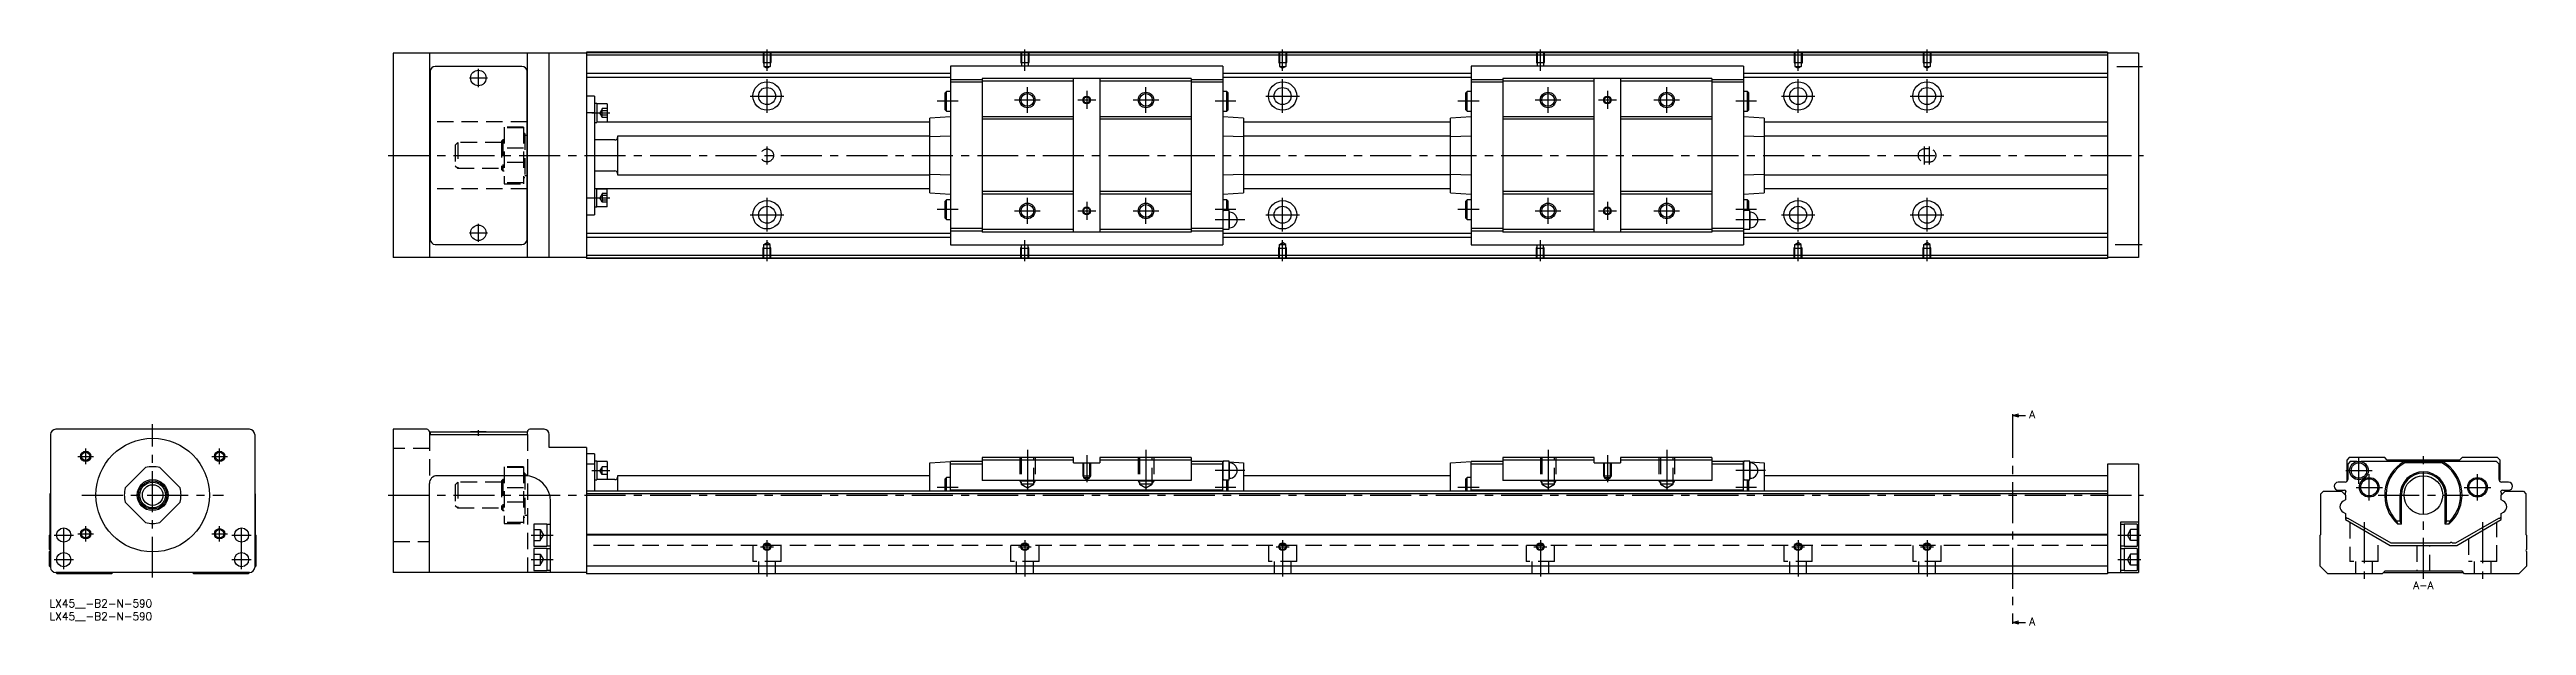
# Model space of a CAD drawing. Extents: x 0 to 961, y -10 to 213.
import ezdxf

# ---------------------------------------------------------------- set-up
doc = ezdxf.new("R2010")
doc.units = 0
doc.header["$LTSCALE"] = 0.5
doc.linetypes.add('CENTER', pattern=[50.8, 31.75, -6.35, 6.35, -6.35])
doc.linetypes.add('DASHED', pattern=[19.05, 12.7, -6.35])
for name, color, linetype in [('MSM_CENTER', 1, 'CENTER'), ('MSM_CONTINUOUS', 7, 'CONTINUOUS'), ('MSM_DASHED', 4, 'DASHED'), ('MSM_NARROW', 5, 'CONTINUOUS'), ('MSM_PART_NUMBER', 7, 'CONTINUOUS')]:
    doc.layers.add(name, color=color, linetype=linetype)
doc.styles.get("Standard").update_dxf_attribs({"font": 'txt.shx', "height": 3, "bigfont": 'bigfont.shx'})

# ---------------------------------------------------------------- blocks, each defined once
blk = doc.blocks.new('*U3')
at = {"layer": 'MSM_PART_NUMBER'}
blk.add_text('LX45__-B2-N-590', height=3, dxfattribs=at).set_placement((0, -3))
blk = doc.blocks.new('*U4')
at = {"layer": 'MSM_PART_NUMBER'}
blk.add_text('LX45__-B2-N-590', height=3, dxfattribs=at).set_placement((0, -8))

msp = doc.modelspace()

# ---------------------------------------------------------------- linework, layer by layer
at = {"layer": 'MSM_CENTER'}
for p, q in [((278.36, 204.91), (278.36, 213.12)), ((378.36, 204.91), (378.36, 213.12)), ((478.36, 204.91), (478.36, 213.12)), ((578.36, 204.91), (578.36, 213.12)), ((678.36, 204.91), (678.36, 213.12)), ((728.36, 204.91), (728.36, 213.12)), ((162.86, 202.12), (169.86, 202.12)), ((166.36, 198.62), (166.36, 205.62)), ((802.03, 206.62), (811.98, 206.62)), ((271.86, 195.12), (284.85, 195.12)), ((278.36, 188.62), (278.36, 201.62)), ((352.56, 193.12), (344.35, 193.12)), ((374.36, 193.62), (384.36, 193.62)), ((379.36, 188.62), (379.36, 198.62)), ((398.86, 193.62), (405.86, 193.62)), ((402.36, 197.12), (402.36, 190.12)), ((420.36, 193.62), (430.36, 193.62)), ((425.36, 188.62), (425.36, 198.62)), ((460.26, 193.12), (452.16, 193.12)), ((471.86, 195.12), (484.86, 195.12)), ((478.36, 188.62), (478.36, 201.62)), ((554.56, 193.12), (546.35, 193.12)), ((576.36, 193.62), (586.36, 193.62)), ((581.36, 188.62), (581.36, 198.62)), ((600.86, 193.62), (607.86, 193.62)), ((604.36, 197.12), (604.36, 190.12)), ((622.36, 193.62), (632.36, 193.62)), ((627.36, 188.62), (627.36, 198.62)), ((662.26, 193.12), (654.16, 193.12)), ((671.86, 195.12), (684.86, 195.12)), ((678.36, 188.62), (678.36, 201.62)), ((721.86, 195.12), (734.86, 195.12)), ((728.36, 188.62), (728.36, 201.62)), ((210.36, 188.58), (217.36, 188.58)), ((278.36, 168.62), (278.36, 175.62)), ((727.36, 168.62), (727.36, 175.62)), ((729.36, 168.62), (729.36, 175.62)), ((131.36, 172.12), (812.36, 172.12)), ((210.36, 155.67), (217.36, 155.67)), ((278.36, 142.62), (278.36, 155.62)), ((379.36, 145.62), (379.36, 155.62)), ((402.36, 154.12), (402.36, 147.12)), ((425.36, 145.62), (425.36, 155.62)), ((478.36, 142.62), (478.36, 155.62)), ((581.36, 145.62), (581.36, 155.62)), ((604.36, 154.12), (604.36, 147.12)), ((627.36, 145.62), (627.36, 155.62)), ((678.36, 142.62), (678.36, 155.62)), ((728.36, 142.62), (728.36, 155.62)), ((166.36, 138.62), (166.36, 145.62)), ((271.86, 149.12), (284.86, 149.12)), ((352.56, 151.12), (344.35, 151.12)), ((374.36, 150.62), (384.36, 150.62)), ((398.86, 150.62), (405.86, 150.62)), ((420.36, 150.62), (430.36, 150.62)), ((460.26, 151.12), (452.16, 151.12)), ((463.76, 147.12), (452.16, 147.12)), ((471.86, 149.12), (484.86, 149.12)), ((554.56, 151.12), (546.35, 151.12)), ((576.36, 150.62), (586.36, 150.62)), ((600.86, 150.62), (607.86, 150.62)), ((622.36, 150.62), (632.36, 150.62)), ((662.26, 151.12), (654.16, 151.12)), ((665.76, 147.12), (654.16, 147.12)), ((671.86, 149.12), (684.86, 149.12)), ((721.86, 149.12), (734.86, 149.12)), ((162.86, 142.12), (169.86, 142.12)), ((278.36, 131.12), (278.36, 139.33)), ((378.36, 131.12), (378.36, 139.33)), ((478.36, 131.12), (478.36, 139.33)), ((578.36, 131.12), (578.36, 139.33)), ((678.36, 131.12), (678.36, 139.33)), ((728.36, 131.12), (728.36, 139.33)), ((801.36, 137.62), (811.86, 137.62)), ((40, 8.5), (40, 68)), ((761.52, 70.87), (761.52, -8.37)), ((14.02, 52.5), (14.02, 58.5)), ((65.98, 52.5), (65.98, 58.5)), ((166.36, 63.5), (166.36, 65.6)), ((379.36, 58), (379.36, 40.3)), ((425.36, 58), (425.36, 40.3)), ((581.36, 58), (581.36, 40.3)), ((627.36, 58), (627.36, 40.3)), ((11.02, 55.5), (17.02, 55.5)), ((62.98, 55.5), (68.98, 55.5)), ((210.36, 50), (217.36, 50)), ((402.36, 56), (402.36, 45.5)), ((463.76, 50), (452.16, 50)), ((604.36, 56), (604.36, 45.5)), ((665.76, 50), (654.16, 50)), ((890.78, 50), (901.04, 50)), ((895.91, 44.87), (895.91, 55.13)), ((899.91, 38.37), (899.91, 48.63)), ((920.91, 8), (920.91, 56)), ((941.91, 38.37), (941.91, 48.63)), ((12.5, 40.5), (67.5, 40.5)), ((131.36, 40.5), (812.36, 40.5)), ((352.56, 43.5), (344.35, 43.5)), ((460.26, 43.5), (452.16, 43.5)), ((554.56, 43.5), (546.35, 43.5)), ((662.26, 43.5), (654.16, 43.5)), ((894.78, 43.5), (905.04, 43.5)), ((903.41, 40.5), (938.41, 40.5)), ((936.78, 43.5), (947.04, 43.5)), ((897.91, 29.97), (897.91, 8)), ((943.91, 29.97), (943.91, 8)), ((1.75, 25), (9.25, 25)), ((5.5, 11.75), (5.5, 28.75)), ((11.02, 25.5), (17.02, 25.5)), ((14.02, 22.5), (14.02, 28.5)), ((62.98, 25.5), (68.98, 25.5)), ((65.98, 22.5), (65.98, 28.5)), ((70.75, 25), (78.25, 25)), ((74.5, 11.75), (74.5, 28.75)), ((186.86, 25), (195.36, 25)), ((275.86, 20.5), (280.86, 20.5)), ((278.36, 9), (278.36, 23)), ((375.86, 20.5), (380.86, 20.5)), ((378.36, 23), (378.36, 9)), ((475.86, 20.5), (480.86, 20.5)), ((478.36, 23), (478.36, 9)), ((575.86, 20.5), (580.86, 20.5)), ((578.36, 23), (578.36, 9)), ((675.86, 20.5), (680.86, 20.5)), ((678.36, 23), (678.36, 9)), ((725.86, 20.5), (730.86, 20.5)), ((728.36, 23), (728.36, 9)), ((802.36, 25), (811.36, 25)), ((1.75, 15.5), (9.25, 15.5)), ((70.75, 15.5), (78.25, 15.5)), ((186.86, 15.5), (195.36, 15.5)), ((802.36, 15.5), (811.36, 15.5))]:
    msp.add_line(p, q, dxfattribs=at)
at = {"layer": 'MSM_CONTINUOUS'}
for p, q in [((133.36, 211.72), (133.36, 132.52)), ((208.36, 211.72), (133.36, 211.72)), ((147.36, 211.72), (147.36, 132.52)), ((185.36, 132.52), (185.36, 211.72)), ((193.86, 132.52), (193.86, 211.72)), ((798.36, 212.12), (208.36, 212.12)), ((208.36, 212.12), (208.36, 132.12)), ((798.36, 211.92), (208.36, 211.92)), ((798.36, 212.12), (798.36, 132.12)), ((810.36, 211.72), (798.36, 211.72)), ((810.36, 211.72), (810.36, 132.52)), ((147.66, 202.22), (147.36, 202.22)), ((147.66, 204.62), (147.66, 139.62)), ((183.26, 206.62), (149.66, 206.62)), ((185.26, 139.62), (185.26, 204.62)), ((185.36, 202.22), (185.26, 202.22)), ((798.36, 210.92), (208.36, 210.92)), ((349.56, 203.87), (208.36, 203.87)), ((349.56, 202.37), (208.36, 202.37)), ((455.16, 206.72), (349.56, 206.72)), ((349.56, 206.72), (349.56, 137.52)), ((442.86, 201.87), (361.86, 201.87)), ((361.86, 201.87), (361.86, 142.37)), ((397.26, 142.37), (397.26, 201.87)), ((407.46, 201.87), (407.46, 142.37)), ((442.86, 201.87), (442.86, 142.37)), ((455.16, 206.72), (455.16, 137.52)), ((551.56, 203.87), (455.16, 203.87)), ((551.56, 202.37), (455.16, 202.37)), ((657.16, 206.72), (551.56, 206.72)), ((551.56, 206.72), (551.56, 137.52)), ((644.86, 201.87), (563.86, 201.87)), ((563.86, 201.87), (563.86, 142.37)), ((599.26, 142.37), (599.26, 201.87)), ((609.46, 201.87), (609.46, 142.37)), ((644.86, 201.87), (644.86, 142.37)), ((657.16, 206.72), (657.16, 137.52)), ((798.36, 203.87), (657.16, 203.87)), ((798.36, 202.37), (657.16, 202.37)), ((147.66, 197.72), (147.36, 197.72)), ((185.36, 197.72), (185.26, 197.72)), ((211.36, 195.12), (208.36, 195.12)), ((211.36, 195.12), (211.36, 149.12)), ((212.36, 192.23), (211.36, 192.23)), ((212.36, 192.23), (212.36, 184.93)), ((347.96, 196.92), (347.46, 196.42)), ((347.46, 189.82), (347.46, 196.42)), ((347.96, 189.32), (347.96, 196.92)), ((349.56, 196.92), (347.96, 196.92)), ((361.86, 201.47), (349.56, 201.47)), ((361.86, 200.47), (349.56, 200.47)), ((397.26, 200.87), (361.86, 200.87)), ((442.86, 200.87), (407.46, 200.87)), ((455.16, 201.47), (442.86, 201.47)), ((455.16, 200.47), (442.86, 200.47)), ((456.76, 196.92), (455.16, 196.92)), ((457.26, 196.42), (456.76, 196.92)), ((456.76, 189.32), (456.76, 196.92)), ((457.26, 189.82), (457.26, 196.42)), ((549.96, 196.92), (549.46, 196.42)), ((549.46, 189.82), (549.46, 196.42)), ((549.96, 189.32), (549.96, 196.92)), ((551.56, 196.92), (549.96, 196.92)), ((563.86, 201.47), (551.56, 201.47)), ((563.86, 200.47), (551.56, 200.47)), ((599.26, 200.87), (563.86, 200.87)), ((644.86, 200.87), (609.46, 200.87)), ((657.16, 201.47), (644.86, 201.47)), ((657.16, 200.47), (644.86, 200.47)), ((658.76, 196.92), (657.16, 196.92)), ((659.26, 196.42), (658.76, 196.92)), ((658.76, 189.32), (658.76, 196.92)), ((659.26, 189.82), (659.26, 196.42)), ((147.66, 185.12), (147.36, 185.12)), ((185.36, 185.12), (185.26, 185.12)), ((211.36, 188.65), (208.36, 188.65)), ((211.36, 184.93), (212.36, 184.93)), ((216.36, 192.08), (212.36, 192.08)), ((212.36, 185.08), (216.36, 185.08)), ((341.56, 185.05), (212.36, 185.05)), ((216.36, 192.08), (216.36, 185.08)), ((349.56, 187.12), (341.56, 186.57)), ((341.56, 157.68), (341.56, 186.57)), ((347.46, 189.82), (347.96, 189.32)), ((347.96, 189.32), (349.56, 189.32)), ((397.26, 187.12), (361.86, 187.12)), ((397.26, 186.12), (361.86, 186.12)), ((442.86, 187.12), (407.46, 187.12)), ((442.86, 186.12), (407.46, 186.12)), ((455.16, 189.32), (456.76, 189.32)), ((463.16, 186.57), (455.16, 187.12)), ((456.76, 189.32), (457.26, 189.82)), ((463.16, 186.57), (463.16, 157.68)), ((543.56, 185.05), (463.16, 185.05)), ((551.56, 187.12), (543.56, 186.57)), ((543.56, 157.68), (543.56, 186.57)), ((549.46, 189.82), (549.96, 189.32)), ((549.96, 189.32), (551.56, 189.32)), ((599.26, 187.12), (563.86, 187.12)), ((599.26, 186.12), (563.86, 186.12)), ((644.86, 187.12), (609.46, 187.12)), ((644.86, 186.12), (609.46, 186.12)), ((657.16, 189.32), (658.76, 189.32)), ((665.16, 186.57), (657.16, 187.12)), ((658.76, 189.32), (659.26, 189.82)), ((665.16, 186.57), (665.16, 157.68)), ((798.36, 185.05), (665.16, 185.05)), ((185.36, 179.87), (185.26, 179.87)), ((219.36, 178.12), (211.36, 178.12)), ((220.36, 179.62), (220.36, 164.62)), ((341.56, 179.62), (220.36, 179.62)), ((349.56, 179.61), (341.56, 179.36)), ((463.16, 179.36), (455.16, 179.61)), ((543.56, 179.62), (463.16, 179.62)), ((551.56, 179.61), (543.56, 179.36)), ((665.16, 179.36), (657.16, 179.61)), ((798.36, 179.62), (665.16, 179.62)), ((185.26, 164.37), (185.36, 164.37)), ((211.36, 166.12), (219.36, 166.12)), ((220.36, 164.62), (341.56, 164.62)), ((341.56, 164.89), (349.56, 164.64)), ((455.16, 164.64), (463.16, 164.89)), ((543.56, 164.62), (463.16, 164.62)), ((543.56, 164.89), (551.56, 164.64)), ((657.16, 164.64), (665.16, 164.89)), ((665.16, 164.62), (798.36, 164.62)), ((147.66, 159.12), (147.36, 159.12)), ((185.36, 159.12), (185.26, 159.12)), ((211.36, 155.6), (208.36, 155.6)), ((211.36, 159.32), (212.36, 159.32)), ((212.36, 152.02), (212.36, 159.32)), ((341.56, 159.2), (212.36, 159.2)), ((212.36, 159.17), (216.36, 159.17)), ((216.36, 152.17), (216.36, 159.17)), ((341.56, 157.68), (349.56, 157.12)), ((347.96, 154.92), (347.46, 154.42)), ((347.46, 147.82), (347.46, 154.42)), ((347.96, 147.32), (347.96, 154.92)), ((349.56, 154.92), (347.96, 154.92)), ((397.26, 158.12), (361.86, 158.12)), ((397.26, 157.12), (361.86, 157.12)), ((442.86, 158.12), (407.46, 158.12)), ((442.86, 157.12), (407.46, 157.12)), ((455.16, 157.12), (463.16, 157.68)), ((456.76, 154.92), (455.16, 154.92)), ((457.26, 154.42), (456.76, 154.92)), ((456.76, 150.72), (456.76, 154.92)), ((457.26, 150.72), (457.26, 154.42)), ((543.56, 159.2), (463.16, 159.2)), ((543.56, 157.68), (551.56, 157.12)), ((549.96, 154.92), (549.46, 154.42)), ((549.46, 147.82), (549.46, 154.42)), ((549.96, 147.32), (549.96, 154.92)), ((551.56, 154.92), (549.96, 154.92)), ((599.26, 158.12), (563.86, 158.12)), ((599.26, 157.12), (563.86, 157.12)), ((644.86, 158.12), (609.46, 158.12)), ((644.86, 157.12), (609.46, 157.12)), ((657.16, 157.12), (665.16, 157.68)), ((658.76, 154.92), (657.16, 154.92)), ((659.26, 154.42), (658.76, 154.92)), ((658.76, 150.72), (658.76, 154.92)), ((659.26, 150.72), (659.26, 154.42)), ((798.36, 159.2), (665.16, 159.2)), ((147.66, 146.52), (147.36, 146.52)), ((185.36, 146.52), (185.26, 146.52)), ((208.36, 149.12), (211.36, 149.12)), ((212.36, 152.02), (211.36, 152.02)), ((216.36, 152.17), (212.36, 152.17)), ((347.46, 147.82), (347.96, 147.32)), ((347.96, 147.32), (349.56, 147.32)), ((455.32, 150.72), (455.16, 150.12)), ((455.32, 143.52), (455.32, 150.72)), ((457.6, 150.72), (455.32, 150.72)), ((457.6, 143.52), (457.6, 150.72)), ((457.76, 150.12), (457.6, 150.72)), ((457.76, 144.12), (457.76, 150.12)), ((549.46, 147.82), (549.96, 147.32)), ((549.96, 147.32), (551.56, 147.32)), ((657.32, 150.72), (657.16, 150.12)), ((657.32, 143.52), (657.32, 150.72)), ((659.6, 150.72), (657.32, 150.72)), ((659.6, 143.52), (659.6, 150.72)), ((659.76, 150.12), (659.6, 150.72)), ((659.76, 144.12), (659.76, 150.12)), ((147.36, 142.02), (147.66, 142.02)), ((149.66, 137.62), (183.26, 137.62)), ((185.26, 142.02), (185.36, 142.02)), ((349.56, 141.87), (208.36, 141.87)), ((349.56, 140.37), (208.36, 140.37)), ((361.86, 143.77), (349.56, 143.77)), ((361.86, 142.77), (349.56, 142.77)), ((349.56, 137.52), (455.16, 137.52)), ((397.26, 143.37), (361.86, 143.37)), ((442.86, 142.37), (361.86, 142.37)), ((442.86, 143.37), (407.46, 143.37)), ((455.16, 143.77), (442.86, 143.77)), ((455.16, 142.77), (442.86, 142.77)), ((455.16, 144.12), (455.32, 143.52)), ((551.56, 141.87), (455.16, 141.87)), ((551.56, 140.37), (455.16, 140.37)), ((455.32, 143.52), (457.6, 143.52)), ((457.6, 143.52), (457.76, 144.12)), ((563.86, 143.77), (551.56, 143.77)), ((563.86, 142.77), (551.56, 142.77)), ((551.56, 137.52), (657.16, 137.52)), ((599.26, 143.37), (563.86, 143.37)), ((644.86, 142.37), (563.86, 142.37)), ((644.86, 143.37), (609.46, 143.37)), ((657.16, 143.77), (644.86, 143.77)), ((657.16, 142.77), (644.86, 142.77)), ((657.16, 144.12), (657.32, 143.52)), ((798.36, 141.87), (657.16, 141.87)), ((798.36, 140.37), (657.16, 140.37)), ((657.32, 143.52), (659.6, 143.52)), ((659.6, 143.52), (659.76, 144.12)), ((208.36, 132.52), (133.36, 132.52)), ((798.36, 133.32), (208.36, 133.32)), ((798.36, 132.32), (208.36, 132.32)), ((798.36, 132.12), (208.36, 132.12)), ((810.36, 132.52), (798.36, 132.52)), ((761.52, 71.37), (764.02, 72.04)), ((761.52, 71.87), (761.52, 70.87)), ((761.52, 71.37), (766.52, 71.37)), ((764.02, 70.7), (761.52, 71.37)), ((0.4, 64), (0.4, 12.5)), ((77.6, 66), (2.4, 66)), ((79.6, 64), (79.6, 12.5)), ((146.36, 66), (133.36, 66)), ((133.36, 66), (133.36, 10.5)), ((147.36, 65), (147.36, 64)), ((147.36, 64), (185.36, 64)), ((147.66, 65), (147.66, 64)), ((147.66, 65), (185.26, 65)), ((163.36, 65.1), (169.36, 65.1)), ((163.36, 65.1), (163.36, 65)), ((169.36, 65), (169.36, 65.1)), ((185.26, 65), (185.26, 64)), ((185.36, 64), (185.36, 65)), ((191.86, 66), (186.36, 66)), ((193.86, 59), (193.86, 64)), ((208.36, 59), (193.86, 59)), ((208.36, 59), (208.36, 10)), ((29.36, 43.3), (37.2, 51.14)), ((42.8, 51.14), (50.64, 43.3)), ((211.36, 56.5), (208.36, 56.5)), ((211.36, 52.5), (208.36, 52.5)), ((211.36, 56.5), (211.36, 42)), ((212.36, 53.65), (211.36, 53.65)), ((212.36, 53.65), (212.36, 46.35)), ((216.36, 53.5), (212.36, 53.5)), ((216.36, 53.5), (216.36, 46.5)), ((341.56, 53), (349.56, 53.5)), ((341.56, 42), (341.56, 53)), ((361.86, 53.5), (349.56, 53.5)), ((349.56, 42), (349.56, 53.5)), ((361.86, 52.5), (349.56, 52.5)), ((397.26, 55), (361.86, 55)), ((361.86, 55), (361.86, 46.15)), ((397.26, 54), (361.86, 54)), ((397.26, 53), (397.26, 55)), ((397.26, 53), (407.46, 53)), ((407.46, 55), (407.46, 53)), ((442.86, 55), (407.46, 55)), ((442.86, 54), (407.46, 54)), ((442.86, 55), (442.86, 46.15)), ((455.16, 53.5), (442.86, 53.5)), ((455.16, 52.5), (442.86, 52.5)), ((455.32, 53.6), (455.16, 53)), ((455.16, 53.5), (455.29, 53.49)), ((455.16, 42), (455.16, 53.5)), ((455.32, 46.4), (455.32, 53.6)), ((457.6, 53.6), (455.32, 53.6)), ((457.76, 53), (457.6, 53.6)), ((457.6, 46.4), (457.6, 53.6)), ((457.67, 53.34), (463.16, 53)), ((457.76, 47), (457.76, 53)), ((463.16, 53), (463.16, 42)), ((543.56, 53), (551.56, 53.5)), ((543.56, 42), (543.56, 53)), ((563.86, 53.5), (551.56, 53.5)), ((551.56, 42), (551.56, 53.5)), ((563.86, 52.5), (551.56, 52.5)), ((599.26, 55), (563.86, 55)), ((563.86, 55), (563.86, 46.15)), ((599.26, 54), (563.86, 54)), ((599.26, 53), (599.26, 55)), ((599.26, 53), (609.46, 53)), ((609.46, 55), (609.46, 53)), ((644.86, 55), (609.46, 55)), ((644.86, 54), (609.46, 54)), ((644.86, 55), (644.86, 46.15)), ((657.16, 53.5), (644.86, 53.5)), ((657.16, 52.5), (644.86, 52.5)), ((657.32, 53.6), (657.16, 53)), ((657.16, 53.5), (657.29, 53.49)), ((657.16, 42), (657.16, 53.5)), ((657.32, 46.4), (657.32, 53.6)), ((659.6, 53.6), (657.32, 53.6)), ((659.76, 53), (659.6, 53.6)), ((659.6, 46.4), (659.6, 53.6)), ((659.67, 53.34), (665.16, 53)), ((659.76, 47), (659.76, 53)), ((665.16, 53), (665.16, 42)), ((810.36, 52.5), (798.36, 52.5)), ((798.36, 52.5), (798.36, 10)), ((810.36, 52.5), (810.36, 10.5)), ((892.16, 55), (891.16, 54)), ((891.16, 54), (891.16, 46.62)), ((892.56, 53.5), (891.56, 52.5)), ((891.56, 52.5), (891.56, 46.5)), ((905.91, 55), (892.16, 55)), ((895.07, 53.5), (892.56, 53.5)), ((949.26, 53.5), (896.75, 53.5)), ((906.91, 54), (905.91, 55)), ((934.91, 54), (906.91, 54)), ((913.43, 53.5), (913.68, 53)), ((928.14, 53), (913.68, 53)), ((928.14, 53), (928.39, 53.5)), ((935.91, 55), (934.91, 54)), ((949.66, 55), (935.91, 55)), ((950.26, 52.5), (949.26, 53.5)), ((950.66, 54), (949.66, 55)), ((950.26, 46.5), (950.26, 52.5)), ((950.66, 46.62), (950.66, 54)), ((0.2, 41), (0.4, 41.2)), ((0.2, 25.2), (0.2, 41)), ((79.6, 41.2), (79.8, 41)), ((79.8, 41), (79.8, 25.2)), ((147.36, 10.5), (147.36, 45)), ((184.36, 48), (150.36, 48)), ((798.36, 42), (208.36, 42)), ((798.36, 41), (208.36, 41)), ((211.36, 46.35), (212.36, 46.35)), ((219.36, 46.5), (212.36, 46.5)), ((220.36, 48), (220.36, 42)), ((341.56, 48), (220.36, 48)), ((347.96, 47.3), (347.46, 46.8)), ((347.46, 42), (347.46, 46.8)), ((347.96, 42), (347.96, 47.3)), ((349.56, 47.3), (347.96, 47.3)), ((455.16, 42.4), (349.56, 42.4)), ((442.86, 46.15), (361.86, 46.15)), ((455.16, 47), (455.32, 46.4)), ((455.32, 46.4), (457.6, 46.4)), ((456.76, 42), (456.76, 46.4)), ((457.26, 42), (457.26, 46.4)), ((457.6, 46.4), (457.76, 47)), ((543.56, 48), (463.16, 48)), ((549.96, 47.3), (549.46, 46.8)), ((549.46, 42), (549.46, 46.8)), ((549.96, 42), (549.96, 47.3)), ((551.56, 47.3), (549.96, 47.3)), ((657.16, 42.4), (551.56, 42.4)), ((644.86, 46.15), (563.86, 46.15)), ((657.16, 47), (657.32, 46.4)), ((657.32, 46.4), (659.6, 46.4)), ((658.76, 42), (658.76, 46.4)), ((659.26, 42), (659.26, 46.4)), ((659.6, 46.4), (659.76, 47)), ((798.36, 48), (665.16, 48)), ((881.11, 41), (882.11, 42)), ((881.11, 25.2), (881.11, 41)), ((882.11, 42), (889.16, 42)), ((890.56, 45.5), (887.86, 45.5)), ((887.86, 42.4), (890.16, 42.4)), ((889.16, 42), (890.66, 40.5)), ((890.66, 38.61), (889.76, 38.1)), ((890.61, 41.2), (890.61, 40.55)), ((890.66, 40.5), (890.66, 38.61)), ((911.91, 30.44), (911.91, 40.5)), ((912.41, 29.22), (912.41, 40.5)), ((929.41, 29.22), (929.41, 40.5)), ((929.91, 30.44), (929.91, 40.5)), ((951.16, 40.5), (952.66, 42)), ((951.16, 38.61), (951.16, 40.5)), ((952.05, 38.1), (951.16, 38.61)), ((951.21, 40.55), (951.21, 41.2)), ((953.96, 45.5), (951.26, 45.5)), ((951.66, 42.4), (953.96, 42.4)), ((952.66, 42), (959.71, 42)), ((959.71, 42), (960.71, 41)), ((960.71, 41), (960.71, 25.2)), ((37.2, 29.86), (29.36, 37.7)), ((50.64, 37.7), (42.8, 29.86)), ((192.86, 29.25), (187.86, 29.25)), ((187.86, 29.25), (187.86, 20.75)), ((192.86, 29.25), (192.86, 20.75)), ((194.36, 29.15), (192.86, 29.15)), ((194.36, 10.5), (194.36, 38)), ((810.36, 30), (803.36, 30)), ((803.36, 30), (803.36, 10.5)), ((804.86, 29.15), (803.36, 29.15)), ((809.86, 29.25), (804.86, 29.25)), ((804.86, 29.25), (804.86, 20.75)), ((809.86, 29.25), (809.86, 20.75)), ((889.76, 33.9), (890.66, 33.39)), ((890.66, 33.39), (890.66, 31)), ((890.66, 31), (907.98, 21)), ((891.41, 31.61), (891.61, 31.61)), ((891.61, 31.61), (908.25, 22)), ((911.91, 30.44), (910.55, 30.44)), ((912.41, 29.22), (911.02, 29.22)), ((912.41, 29.22), (911.91, 30.44)), ((929.91, 30.44), (929.41, 29.22)), ((930.8, 29.22), (929.41, 29.22)), ((931.27, 30.44), (929.91, 30.44)), ((933.57, 22), (950.21, 31.61)), ((933.84, 21), (951.16, 31)), ((950.21, 31.61), (950.41, 31.61)), ((951.16, 33.39), (952.05, 33.9)), ((951.16, 31), (951.16, 33.39)), ((0, 25), (0.2, 25.2)), ((0, 19.4), (0, 25)), ((79.8, 25.2), (80, 25)), ((80, 25), (80, 13)), ((187.86, 20.75), (192.86, 20.75)), ((192.86, 19.75), (187.86, 19.75)), ((187.86, 19.75), (187.86, 11.25)), ((192.86, 20.85), (194.36, 20.85)), ((192.86, 19.75), (192.86, 11.25)), ((194.36, 19.65), (192.86, 19.65)), ((798.36, 25.2), (208.36, 25.2)), ((798.36, 25), (208.36, 25)), ((803.36, 20.85), (804.86, 20.85)), ((804.86, 19.65), (803.36, 19.65)), ((804.86, 20.75), (809.86, 20.75)), ((809.86, 19.75), (804.86, 19.75)), ((804.86, 19.75), (804.86, 11.25)), ((809.86, 19.75), (809.86, 11.25)), ((880.91, 25), (881.11, 25.2)), ((880.91, 13), (880.91, 25)), ((907.98, 21), (933.84, 21)), ((908.25, 22), (931.26, 22)), ((932.06, 22), (933.57, 22)), ((960.71, 25.2), (960.91, 25)), ((960.91, 25), (960.91, 19.4)), ((0, 13), (0, 18.6)), ((0.4, 12.6), (0, 13)), ((77.6, 10.5), (2.4, 10.5)), ((3, 10), (2.5, 10.5)), ((24, 10), (3, 10)), ((24.5, 10.5), (24, 10)), ((56, 10), (55.5, 10.5)), ((77, 10), (56, 10)), ((77.5, 10.5), (77, 10)), ((80, 13), (79.6, 12.6)), ((208.36, 10.5), (133.36, 10.5)), ((187.86, 11.25), (192.86, 11.25)), ((192.86, 11.35), (194.36, 11.35)), ((798.36, 13), (208.36, 13)), ((798.36, 10), (208.36, 10)), ((798.36, 10.5), (810.36, 10.5)), ((803.36, 11.35), (804.86, 11.35)), ((804.86, 11.25), (809.86, 11.25)), ((883.91, 10), (880.91, 13)), ((904.91, 10), (883.91, 10)), ((905.91, 11), (904.91, 10)), ((905.41, 10.5), (936.41, 10.5)), ((935.91, 11), (905.91, 11)), ((936.91, 10), (935.91, 11)), ((957.91, 10), (936.91, 10)), ((960.91, 13), (957.91, 10)), ((960.91, 18.6), (960.91, 13)), ((761.52, -8.87), (764.02, -8.2)), ((761.52, -8.37), (761.52, -9.37)), ((761.52, -8.87), (766.52, -8.87)), ((764.02, -9.54), (761.52, -8.87))]:
    msp.add_line(p, q, dxfattribs=at)
for centre, radius in [((166.36, 202.12), 3), ((278.36, 195.12), 5.5), ((278.36, 195.12), 3.3), ((379.36, 193.62), 2.46), ((402.36, 193.62), 1.23), ((425.36, 193.62), 2.46), ((478.36, 195.12), 5.5), ((478.36, 195.12), 3.3), ((581.36, 193.62), 2.46), ((604.36, 193.62), 1.23), ((627.36, 193.62), 2.46), ((678.36, 195.12), 5.5), ((678.36, 195.12), 3.3), ((728.36, 195.12), 5.5), ((728.36, 195.12), 3.3), ((278.36, 149.12), 5.5), ((478.36, 149.12), 5.5), ((678.36, 149.12), 5.5), ((728.36, 149.12), 5.5), ((166.36, 142.12), 3), ((278.36, 149.12), 3.3), ((379.36, 150.62), 2.46), ((402.36, 150.62), 1.23), ((425.36, 150.62), 2.46), ((478.36, 149.12), 3.3), ((581.36, 150.62), 2.46), ((604.36, 150.62), 1.23), ((627.36, 150.62), 2.46), ((678.36, 149.12), 3.3), ((728.36, 149.12), 3.3), ((40, 40.5), 22), ((14.02, 55.5), 1.62), ((65.98, 55.5), 1.62), ((895.91, 50), 3.6), ((895.91, 50), 3), ((40, 40.5), 6), ((40, 40.5), 5.5), ((40, 40.5), 5), ((40, 40.5), 4), ((899.91, 43.5), 3.8), ((899.91, 43.5), 3.3), ((920.91, 40.5), 7.5), ((941.91, 43.5), 3.8), ((941.91, 43.5), 3.3), ((5.5, 25), 2.75), ((14.02, 25.5), 1.62), ((65.98, 25.5), 1.62), ((74.5, 25), 2.75), ((278.36, 20.5), 1.23), ((378.36, 20.5), 1.23), ((478.36, 20.5), 1.23), ((578.36, 20.5), 1.23), ((678.36, 20.5), 1.23), ((728.36, 20.5), 1.23), ((5.5, 15.5), 2.75), ((74.5, 15.5), 2.75)]:
    msp.add_circle(centre, radius, dxfattribs=at)
for centre, radius, start, end in [((149.66, 204.62), 2, 90, 180), ((183.26, 204.62), 2, 0, 90), ((219.36, 179.12), 1, 270, 0), ((219.36, 165.12), 1, 0, 90), ((457.76, 147.12), 3, 270, 90), ((659.76, 147.12), 3, 270, 90), ((149.66, 139.62), 2, 180, 270), ((183.26, 139.62), 2, 270, 0), ((2.4, 64), 2, 90, 180), ((77.6, 64), 2, 0, 90), ((146.36, 65), 1, 360, 90), ((186.36, 65), 1, 90, 180), ((191.86, 64), 2, 360, 90), ((40, 40.5), 11, 75.27264, 104.72736), ((457.76, 50), 3, 270, 90), ((659.76, 50), 3, 270, 90), ((920.91, 40.5), 15, 119.92643, 228.76392), ((920.91, 40.5), 14.44, 120.05097, 224.15139), ((920.91, 40.5), 9, 0, 180), ((920.91, 40.5), 8.5, 0, 180), ((920.91, 40.5), 14.44, 315.84861, 59.94903), ((920.91, 40.5), 15, 311.23608, 60.07357), ((40, 40.5), 11, 165.27264, 194.72736), ((40, 40.5), 11, 345.27264, 14.72736), ((150.36, 45), 3, 90, 180), ((184.36, 38), 10, 0, 90), ((219.36, 47.5), 1, 270, 0), ((887.86, 43.95), 1.55, 90, 270), ((890.16, 41.4), 1, 30.09191, 90), ((890.56, 46.5), 1, 270, 0), ((891.41, 41.2), 0.8, 118.74892, 180), ((891.66, 46.62), 0.5, 180, 251.07258), ((951.26, 46.5), 1, 180, 270), ((950.16, 46.62), 0.5, 289.00551, 0), ((951.66, 41.4), 1, 90, 149.90809), ((950.41, 41.2), 0.8, 0, 61.25108), ((953.96, 43.95), 1.55, 270, 90), ((40, 40.5), 11, 255.27264, 284.72736), ((891.06, 35.85), 2.6, 120.00003, 176.58933), ((891.06, 36.15), 2.6, 183.41067, 239.99996), ((891.41, 32.41), 0.8, 200.37237, 270), ((923.13, 34.62), 13.26, 198.36858, 204.03004), ((918.62, 34.65), 13.33, 335.98509, 341.61629), ((950.41, 32.41), 0.8, 270, 339.63587), ((950.75, 35.85), 2.6, 3.41067, 59.99996), ((950.75, 36.15), 2.6, 300.00004, 356.58933), ((-0.3, 19), 0.5, 306.8699, 53.1301), ((931.66, 21.7), 0.5, 36.8699, 143.1301), ((961.21, 19), 0.5, 126.8699, 233.1301), ((2.4, 12.5), 2, 180, 270), ((77.6, 12.5), 2, 270, 0)]:
    msp.add_arc(centre, radius, start, end, dxfattribs=at)
at = {"layer": 'MSM_DASHED'}
for p, q in [((276.86, 212.12), (276.86, 208.12)), ((277.13, 212.12), (277.13, 206.62)), ((279.59, 212.12), (279.59, 206.62)), ((279.86, 212.12), (279.86, 208.12)), ((376.86, 212.12), (376.86, 208.12)), ((377.13, 212.12), (377.13, 206.72)), ((379.59, 212.12), (379.59, 206.72)), ((379.86, 212.12), (379.86, 208.12)), ((476.86, 212.12), (476.86, 208.12)), ((477.13, 212.12), (477.13, 206.62)), ((479.59, 212.12), (479.59, 206.62)), ((479.86, 212.12), (479.86, 208.12)), ((576.86, 212.12), (576.86, 208.12)), ((577.13, 212.12), (577.13, 206.72)), ((579.59, 212.12), (579.59, 206.72)), ((579.86, 212.12), (579.86, 208.12)), ((676.86, 212.12), (676.86, 208.12)), ((677.13, 212.12), (677.13, 206.62)), ((679.59, 212.12), (679.59, 206.62)), ((679.86, 212.12), (679.86, 208.12)), ((726.86, 212.12), (726.86, 208.12)), ((727.13, 212.12), (727.13, 206.62)), ((729.59, 212.12), (729.59, 206.62)), ((729.86, 212.12), (729.86, 208.12)), ((276.86, 208.12), (277.13, 207.66)), ((276.86, 208.12), (279.86, 208.12)), ((277.13, 206.62), (278.36, 205.91)), ((277.13, 206.62), (279.59, 206.62)), ((279.59, 206.62), (278.36, 205.91)), ((279.86, 208.12), (279.59, 207.66)), ((376.86, 208.12), (379.86, 208.12)), ((376.86, 208.12), (377.13, 207.66)), ((379.86, 208.12), (379.59, 207.66)), ((476.86, 208.12), (479.86, 208.12)), ((476.86, 208.12), (477.13, 207.66)), ((477.13, 206.62), (479.59, 206.62)), ((477.13, 206.62), (478.36, 205.91)), ((479.59, 206.62), (478.36, 205.91)), ((479.86, 208.12), (479.59, 207.66)), ((576.86, 208.12), (579.86, 208.12)), ((576.86, 208.12), (577.13, 207.66)), ((579.86, 208.12), (579.59, 207.66)), ((676.86, 208.12), (679.86, 208.12)), ((676.86, 208.12), (677.13, 207.66)), ((677.13, 206.62), (679.59, 206.62)), ((677.13, 206.62), (678.36, 205.91)), ((679.59, 206.62), (678.36, 205.91)), ((679.86, 208.12), (679.59, 207.66)), ((726.86, 208.12), (729.86, 208.12)), ((726.86, 208.12), (727.13, 207.66)), ((727.13, 206.62), (729.59, 206.62)), ((727.13, 206.62), (728.36, 205.91)), ((729.59, 206.62), (728.36, 205.91)), ((729.86, 208.12), (729.59, 207.66)), ((185.26, 185.12), (147.66, 185.12)), ((176.36, 183.12), (176.36, 161.12)), ((183.86, 183.12), (176.36, 183.12)), ((183.86, 182.76), (176.36, 182.76)), ((183.86, 183.12), (183.86, 161.12)), ((214.36, 190.08), (213.49, 188.58)), ((214.36, 187.08), (213.49, 188.58)), ((214.36, 186.85), (214.36, 190.31)), ((216.36, 190.31), (214.36, 190.31)), ((216.36, 189.45), (214.36, 189.45)), ((216.36, 187.71), (214.36, 187.71)), ((216.36, 186.85), (214.36, 186.85)), ((158.36, 177.12), (157.36, 176.12)), ((157.36, 176.12), (157.36, 168.12)), ((158.36, 177.12), (158.36, 167.12)), ((175.36, 177.12), (158.36, 177.12)), ((175.86, 178.12), (175.36, 177.62)), ((175.36, 177.62), (175.36, 166.62)), ((175.86, 178.12), (175.86, 166.12)), ((176.36, 178.12), (175.86, 178.12)), ((183.86, 174.92), (176.36, 174.92)), ((184.36, 180.62), (183.86, 180.62)), ((184.36, 180.62), (184.36, 163.62)), ((185.26, 179.87), (184.36, 179.87)), ((729.36, 174.62), (727.36, 174.62)), ((157.36, 168.12), (158.36, 167.12)), ((158.36, 167.12), (175.36, 167.12)), ((175.36, 166.62), (175.86, 166.12)), ((175.86, 166.12), (176.36, 166.12)), ((183.86, 169.33), (176.36, 169.33)), ((183.86, 163.62), (184.36, 163.62)), ((184.36, 164.37), (185.26, 164.37)), ((727.36, 169.62), (729.36, 169.62)), ((185.26, 159.12), (147.66, 159.12)), ((183.86, 161.49), (176.36, 161.49)), ((176.36, 161.12), (183.86, 161.12)), ((214.36, 157.17), (213.49, 155.67)), ((214.36, 154.17), (213.49, 155.67)), ((214.36, 157.4), (214.36, 153.94)), ((216.36, 157.4), (214.36, 157.4)), ((216.36, 156.54), (214.36, 156.54)), ((216.36, 154.8), (214.36, 154.8)), ((216.36, 153.94), (214.36, 153.94)), ((276.86, 136.12), (277.13, 136.59)), ((276.86, 132.12), (276.86, 136.12)), ((276.86, 136.12), (279.86, 136.12)), ((277.13, 137.62), (278.36, 138.33)), ((277.13, 132.12), (277.13, 137.62)), ((277.13, 137.62), (279.59, 137.62)), ((279.59, 137.62), (278.36, 138.33)), ((279.59, 132.12), (279.59, 137.62)), ((279.86, 136.12), (279.59, 136.59)), ((279.86, 132.12), (279.86, 136.12)), ((376.86, 136.12), (377.13, 136.59)), ((376.86, 136.12), (379.86, 136.12)), ((376.86, 132.12), (376.86, 136.12)), ((377.13, 132.12), (377.13, 137.52)), ((379.59, 132.12), (379.59, 137.52)), ((379.86, 136.12), (379.59, 136.59)), ((379.86, 132.12), (379.86, 136.12)), ((476.86, 136.12), (477.13, 136.59)), ((476.86, 136.12), (479.86, 136.12)), ((476.86, 132.12), (476.86, 136.12)), ((477.13, 137.62), (478.36, 138.33)), ((477.13, 137.62), (479.59, 137.62)), ((477.13, 132.12), (477.13, 137.62)), ((479.59, 137.62), (478.36, 138.33)), ((479.59, 132.12), (479.59, 137.62)), ((479.86, 136.12), (479.59, 136.59)), ((479.86, 132.12), (479.86, 136.12)), ((576.86, 136.12), (577.13, 136.59)), ((576.86, 136.12), (579.86, 136.12)), ((576.86, 132.12), (576.86, 136.12)), ((577.13, 132.12), (577.13, 137.52)), ((579.59, 132.12), (579.59, 137.52)), ((579.86, 136.12), (579.59, 136.59)), ((579.86, 132.12), (579.86, 136.12)), ((676.86, 136.12), (677.13, 136.59)), ((676.86, 136.12), (679.86, 136.12)), ((676.86, 132.12), (676.86, 136.12)), ((677.13, 137.62), (678.36, 138.33)), ((677.13, 137.62), (679.59, 137.62)), ((677.13, 132.12), (677.13, 137.62)), ((679.59, 137.62), (678.36, 138.33)), ((679.59, 132.12), (679.59, 137.62)), ((679.86, 136.12), (679.59, 136.59)), ((679.86, 132.12), (679.86, 136.12)), ((726.86, 136.12), (727.13, 136.59)), ((726.86, 136.12), (729.86, 136.12)), ((726.86, 132.12), (726.86, 136.12)), ((727.13, 137.62), (728.36, 138.33)), ((727.13, 137.62), (729.59, 137.62)), ((727.13, 132.12), (727.13, 137.62)), ((729.59, 137.62), (728.36, 138.33)), ((729.59, 132.12), (729.59, 137.62)), ((729.86, 136.12), (729.59, 136.59)), ((729.86, 132.12), (729.86, 136.12)), ((147.36, 58.5), (133.36, 58.5)), ((147.36, 64), (147.36, 45)), ((185.36, 64), (185.36, 10.5)), ((183.86, 51.5), (176.36, 51.5)), ((176.36, 51.5), (176.36, 29.5)), ((183.86, 51.14), (176.36, 51.14)), ((183.86, 51.5), (183.86, 29.5)), ((184.36, 49), (183.86, 49)), ((184.36, 49), (184.36, 32)), ((185.36, 48.25), (184.36, 48.25)), ((214.36, 51.5), (213.49, 50)), ((214.36, 48.5), (213.49, 50)), ((214.36, 48.5), (214.36, 51.5)), ((216.36, 51.5), (214.36, 51.5)), ((214.36, 50), (216.36, 50)), ((216.36, 48.5), (214.36, 48.5)), ((376.36, 55), (376.36, 46)), ((376.9, 55), (376.9, 44.72)), ((381.82, 44.72), (381.82, 55)), ((382.36, 55), (382.36, 46)), ((400.86, 53), (400.86, 48)), ((401.13, 53), (401.13, 47.21)), ((403.59, 47.21), (403.59, 53)), ((403.86, 53), (403.86, 48)), ((422.36, 55), (422.36, 46)), ((422.9, 55), (422.9, 44.72)), ((427.82, 44.72), (427.82, 55)), ((428.36, 55), (428.36, 46)), ((578.36, 55), (578.36, 46)), ((578.9, 55), (578.9, 44.72)), ((583.82, 44.72), (583.82, 55)), ((584.36, 55), (584.36, 46)), ((602.86, 53), (602.86, 48)), ((603.13, 53), (603.13, 47.21)), ((605.59, 47.21), (605.59, 53)), ((605.86, 53), (605.86, 48)), ((624.36, 55), (624.36, 46)), ((624.9, 55), (624.9, 44.72)), ((629.82, 44.72), (629.82, 55)), ((630.36, 55), (630.36, 46)), ((158.36, 45.5), (157.36, 44.5)), ((157.36, 44.5), (157.36, 36.5)), ((175.36, 45.5), (158.36, 45.5)), ((158.36, 45.5), (158.36, 35.5)), ((175.86, 46.5), (175.36, 46)), ((175.36, 46), (175.36, 35)), ((176.36, 46.5), (175.86, 46.5)), ((175.86, 46.5), (175.86, 34.5)), ((183.86, 43.3), (176.36, 43.3)), ((376.36, 46), (376.9, 45.06)), ((376.36, 46), (382.36, 46)), ((381.82, 44.72), (376.9, 44.72)), ((376.9, 44.72), (379.36, 43.3)), ((379.36, 43.3), (381.82, 44.72)), ((382.36, 46), (381.82, 45.06)), ((400.86, 48), (403.86, 48)), ((400.86, 48), (401.13, 47.53)), ((401.13, 47.21), (402.36, 46.5)), ((403.59, 47.21), (401.13, 47.21)), ((402.36, 46.5), (403.59, 47.21)), ((403.86, 48), (403.59, 47.53)), ((422.36, 46), (428.36, 46)), ((422.36, 46), (422.9, 45.06)), ((422.9, 44.72), (425.36, 43.3)), ((427.82, 44.72), (422.9, 44.72)), ((425.36, 43.3), (427.82, 44.72)), ((428.36, 46), (427.82, 45.06)), ((578.36, 46), (578.9, 45.06)), ((578.36, 46), (584.36, 46)), ((583.82, 44.72), (578.9, 44.72)), ((578.9, 44.72), (581.36, 43.3)), ((581.36, 43.3), (583.82, 44.72)), ((584.36, 46), (583.82, 45.06)), ((602.86, 48), (605.86, 48)), ((602.86, 48), (603.13, 47.53)), ((603.13, 47.21), (604.36, 46.5)), ((605.59, 47.21), (603.13, 47.21)), ((604.36, 46.5), (605.59, 47.21)), ((605.86, 48), (605.59, 47.53)), ((624.36, 46), (630.36, 46)), ((624.36, 46), (624.9, 45.06)), ((624.9, 44.72), (627.36, 43.3)), ((629.82, 44.72), (624.9, 44.72)), ((627.36, 43.3), (629.82, 44.72)), ((630.36, 46), (629.82, 45.06)), ((157.36, 36.5), (158.36, 35.5)), ((158.36, 35.5), (175.36, 35.5)), ((175.36, 35), (175.86, 34.5)), ((175.86, 34.5), (176.36, 34.5)), ((183.86, 37.7), (176.36, 37.7)), ((183.86, 29.86), (176.36, 29.86)), ((176.36, 29.5), (183.86, 29.5)), ((183.86, 32), (184.36, 32)), ((184.36, 32.75), (185.36, 32.75)), ((892.41, 29.99), (892.41, 14.7)), ((949.41, 14.7), (949.41, 29.99)), ((133.36, 22.5), (147.36, 22.5)), ((187.86, 27.12), (190.36, 27.12)), ((187.86, 25), (190.36, 25)), ((187.86, 22.88), (190.36, 22.88)), ((190.36, 27.12), (190.36, 22.88)), ((190.36, 27.12), (191.59, 25)), ((190.36, 22.88), (191.59, 25)), ((798.36, 25.2), (208.36, 25.2)), ((798.36, 25), (208.36, 25)), ((798.36, 21), (208.36, 21)), ((272.86, 21), (272.86, 14.7)), ((283.86, 14.7), (283.86, 21)), ((372.86, 21), (372.86, 14.7)), ((383.86, 14.7), (383.86, 21)), ((472.86, 21), (472.86, 14.7)), ((483.86, 14.7), (483.86, 21)), ((572.86, 21), (572.86, 14.7)), ((583.86, 14.7), (583.86, 21)), ((672.86, 21), (672.86, 14.7)), ((683.86, 14.7), (683.86, 21)), ((722.86, 21), (722.86, 14.7)), ((733.86, 14.7), (733.86, 21)), ((807.36, 27.12), (806.13, 25)), ((807.36, 22.88), (806.13, 25)), ((809.86, 27.12), (807.36, 27.12)), ((807.36, 22.88), (807.36, 27.12)), ((807.36, 25), (809.86, 25)), ((809.86, 22.88), (807.36, 22.88)), ((903.41, 14.7), (903.41, 23.64)), ((918.41, 21), (918.41, 11)), ((923.41, 11), (923.41, 21)), ((938.41, 23.64), (938.41, 14.7)), ((187.86, 17.62), (190.36, 17.62)), ((187.86, 15.5), (190.36, 15.5)), ((187.86, 13.38), (190.36, 13.38)), ((190.36, 17.62), (191.59, 15.5)), ((190.36, 17.62), (190.36, 13.38)), ((190.36, 13.38), (191.59, 15.5)), ((283.86, 14.7), (272.86, 14.7)), ((275.06, 14.7), (275.06, 10)), ((281.66, 10), (281.66, 14.7)), ((383.86, 14.7), (372.86, 14.7)), ((375.06, 14.7), (375.06, 10)), ((381.66, 10), (381.66, 14.7)), ((483.86, 14.7), (472.86, 14.7)), ((475.06, 14.7), (475.06, 10)), ((481.66, 10), (481.66, 14.7)), ((583.86, 14.7), (572.86, 14.7)), ((575.06, 14.7), (575.06, 10)), ((581.66, 10), (581.66, 14.7)), ((683.86, 14.7), (672.86, 14.7)), ((675.06, 14.7), (675.06, 10)), ((681.66, 10), (681.66, 14.7)), ((733.86, 14.7), (722.86, 14.7)), ((725.06, 14.7), (725.06, 10)), ((731.66, 10), (731.66, 14.7)), ((807.36, 17.62), (806.13, 15.5)), ((807.36, 13.38), (806.13, 15.5)), ((807.36, 13.38), (807.36, 17.62)), ((809.86, 17.62), (807.36, 17.62)), ((807.36, 15.5), (809.86, 15.5)), ((809.86, 13.38), (807.36, 13.38)), ((903.41, 14.7), (892.41, 14.7)), ((894.61, 14.7), (894.61, 10)), ((901.21, 10), (901.21, 14.7)), ((949.41, 14.7), (938.41, 14.7)), ((940.61, 14.7), (940.61, 10)), ((947.21, 10), (947.21, 14.7))]:
    msp.add_line(p, q, dxfattribs=at)
msp.add_circle((278.36, 172.12), 2.5, dxfattribs=at)
for centre, start, end in [((727.36, 172.12), 90, 270), ((729.36, 172.12), 270, 90)]:
    msp.add_arc(centre, 2.5, start, end, dxfattribs=at)
at = {"layer": 'MSM_NARROW'}
for centre, radius in [((379.36, 193.62), 3), ((402.36, 193.62), 1.5), ((425.36, 193.62), 3), ((581.36, 193.62), 3), ((604.36, 193.62), 1.5), ((627.36, 193.62), 3), ((379.36, 150.62), 3), ((402.36, 150.62), 1.5), ((425.36, 150.62), 3), ((581.36, 150.62), 3), ((604.36, 150.62), 1.5), ((627.36, 150.62), 3), ((14.02, 55.5), 2), ((65.98, 55.5), 2), ((14.02, 25.5), 2), ((65.98, 25.5), 2), ((278.36, 20.5), 1.5), ((378.36, 20.5), 1.5), ((478.36, 20.5), 1.5), ((578.36, 20.5), 1.5), ((678.36, 20.5), 1.5), ((728.36, 20.5), 1.5)]:
    msp.add_circle(centre, radius, dxfattribs=at)

# ---------------------------------------------------------------- block references
at = {"layer": 'MSM_CONTINUOUS'}
for name in ['*U3', '*U4']:
    msp.add_blockref(name, (0, 0), dxfattribs=at)

# ---------------------------------------------------------------- texts
at = {"layer": 'MSM_PART_NUMBER'}
for s, p in [('A', (767.94, 70.24)), ('A-A', (916.91, 4.04)), ('A', (767.94, -10))]:
    msp.add_text(s, height=3, dxfattribs=at).set_placement(p)

doc.saveas('drawing.dxf')
